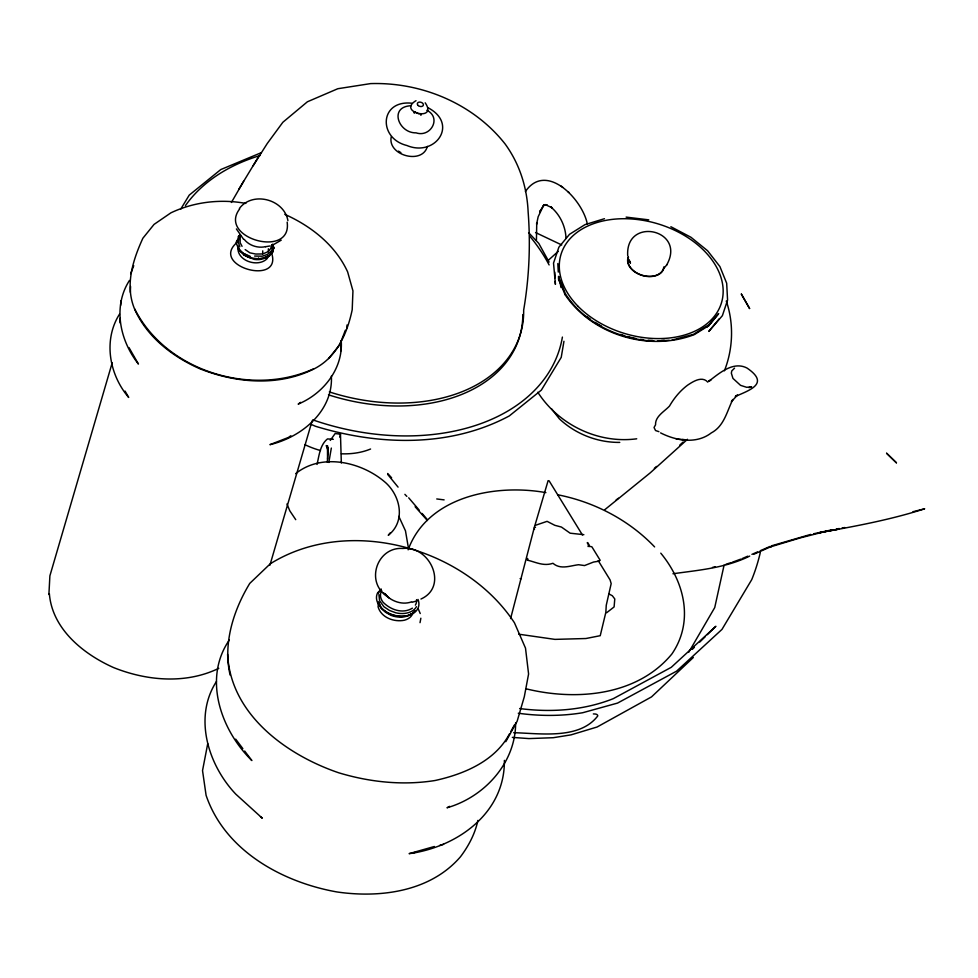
<?xml version="1.0" encoding="UTF-8"?>
<svg xmlns="http://www.w3.org/2000/svg" width="978" height="978" viewBox="0 0 978 978"><rect width="100%" height="100%" fill="white"/><g stroke="black" fill="none" stroke-linecap="round" stroke-linejoin="round"><path stroke-width="1.47" d="M240.197 237.617L240.148 242.715L242.055 246.322M504.391 760.383C504.966 812.082 459.281 845.615 412.056 853.256L409.11 853.647L434.379 846.496M245.172 249.586L249.94 252.85L255.686 254.035L262.654 253.962L262.74 250.857M48.9 594.465L49.89 575.846L112.201 362.789M49.365 593.707C52.164 628.988 83.313 654.074 113.607 667.583C146.834 680.896 185.844 684.331 218.779 668.329M128.986 347.593L138.436 364.048C119.927 340.711 112.519 306.652 129.463 280.441M245.857 203.424C220.71 198.766 194.06 201.835 170.905 212.837L154.047 224.402L142.874 238.241C132.666 260.527 124.548 286.236 135.013 310.026C147.544 337.496 172.617 356.628 199.634 368.669C235.417 383.009 277.434 386.713 312.899 369.476C336.42 358.205 347.129 333.926 352.202 309.745L352.948 290.906L347.642 271.908C335.381 245.136 311.175 226.126 284.769 214.329M130.331 292.263L130.563 286.505M331.383 376.09C333.278 411.115 301.603 437.227 269.916 444.672L288.376 437.472L290.857 435.748M341.224 340.833C343.315 368.718 323.082 393.865 298.168 404.097L300.649 402.361M346.897 327.899L347.007 325.002M119.988 322.838L120.172 318.339M120.673 305.332L120.856 300.662M340.821 350.968L341.224 340.955M262.654 253.962L268.265 251.639L268.388 248.791M327.557 459.073L327.447 445.662L327.997 454.367L327.263 462.105M268.265 251.639L271.407 247.532L271.591 245.172M378.559 602.436L378.07 606.812C381.127 617.619 394.146 622.387 404.415 620.211A18.02 12.359 16.3 0 0 413.034 612.436M238.143 246.236C235.551 260.564 258.033 268.192 267.214 258.534L268.583 255.368M271.407 247.532L271.713 244.903M391.261 136.822C387.154 155.368 422.472 165.099 427.362 146.407M420.589 114.23L421.078 115.123L419.99 113.656M563.951 341.285L561.225 357.373L541.347 390.124L509.281 415.943C449.709 447.79 378.535 445.565 315.368 426.237L311.187 424.415M328.828 462.447L331.334 448.071M420.027 622.668L420.858 618.218M317.043 464.44C319.097 455.699 320.002 444.88 327.483 438.914L333.339 439.293M339.831 437.19L340.478 434.232L335.173 433.511L330.271 440.406M724.099 565.064L714.735 607.57L688.708 652.314M272.801 244.243L273.644 247.837L272.618 252.238L269.158 256.26L264.561 258.229L268.168 255.625M510.589 618.597L534.343 527.35L548.108 480.675L549.123 480.834L582.448 534.99M527.582 559.294L527.362 560.149C535.883 562.106 543.511 566.531 552.949 563.291C560.553 569.893 569.893 565.785 578.536 564.722L584.551 565.565L593.56 562.044L598.585 561.238M207.727 743.696L202.532 770.603L206.089 795.31C224.793 850.615 282.092 882.156 336.762 891.924C380.112 898.281 430.357 891.765 460.467 856.777C468.535 846.117 475.112 833.672 477.912 820.408M269.904 565.223L312.153 420.748M535.492 525.284L547.081 521.347L554.819 525.308L561.433 527.056L570.15 533.193L583.854 534.685M724.38 370.845C733.133 348.791 733.965 323.486 726.275 301.016M588.169 546.592L588.878 544.55L587.656 542.545M540.602 210.282L539.66 211.847L543.817 204.94L538.157 216.774L536.604 224.182L536.751 222.727L536.433 240.136M130.661 273.693L133.742 265.686M345.381 330.185L339.757 344.769L328.62 358.559M408.144 549.819C427.63 496.115 495.834 483.597 545.895 492.631M525.418 191.517C546.457 160.918 583.084 200.233 587.362 224.304M236.872 241.016L236.248 242.177C237.678 249.5 242.666 255.454 249.83 257.776L259.023 258.889L269.194 256.114M231.395 202.47L243.632 181.309M229.329 640.015C202.678 678.622 220.979 730.26 251.859 760.554L244.671 751.031M216.444 681.507C193.241 717.351 208.216 765.102 235.759 794.112L262.3 818.207L260.478 816.654M509.465 733.903C495.002 761.19 463.792 774.209 435.014 780.517C402.777 785.652 369.953 782.192 338.804 772.816C286.334 754.967 230.453 714.368 227.605 654.27M510.871 731.361L514.404 725.004M505.785 741.691L517.142 721.238L524.306 696.752L528.585 673.989L525.504 648.121L514.44 622.778C464.77 547.399 348.51 515.015 270.27 563.793L249.745 583.414C233.375 610.394 222.85 643.597 230.123 675.077M119.524 314.134C102.971 340.21 109.291 374.733 128.693 397.447L125.062 391.102M270.564 253.877L273.864 248.094L272.801 244.414M253.131 165.734L267.238 143.534L282.862 122.262L307.41 101.773L337.826 88.717L370.576 83.607C421.494 81.981 473.352 103.607 505.137 144.01C519.66 164.011 527.069 187.495 528.144 212.092C530.638 244.793 529.184 277.801 523.658 310.124A160.478 110.062 16.3 0 1 329.341 391.909M180.649 209.255L189.243 195.111L220.783 169.561L261.224 152.702M238.876 189.194L257.666 158.228M666.666 264.977C686.935 229.378 624.954 215.918 627.729 255.943M378.144 593.255L381.31 589.074L377.655 592.802A21.675 14.866 16.3 0 0 397.227 615.895A21.675 14.866 16.3 0 0 418.022 599.441M390.1 532.949L388.254 535.321C405.577 521.677 400.784 497.044 386.359 483.328C362.875 462.105 322.043 452.276 295.674 473.658M239.39 208.461C252.581 190.869 284.133 199.206 287.923 220.637M239.671 208.913C217.299 238.241 292.3 259.121 287.165 222.165M707.094 327.08L715.138 317.337M718.634 313.522L708.537 325.772L694.356 334.586C648.989 352.068 591.959 334.989 564.844 294.341M708.378 326.163L718.475 313.926M719.172 318.865L708.818 331.395L722.387 315.662L727.571 300.087L726.678 283.229L719.906 266.566L707.595 250.759L690.945 237.263L670.884 226.725M664.209 267.948L667.02 264.561M240.661 235.955L238.84 238.094L238.351 242.348L239.83 246.762M239.109 235.71L236.468 242.434M692.241 649.416L694.38 647.314M699.759 642.057L705.126 636.8M707.277 634.685L715.872 626.275L671.263 667.314L613.292 698.659C583.707 710.407 551.017 712.644 519.648 708.537M687.497 439.281L650.174 472.9L604.881 509.624M542.778 206.651L544.355 205.148M693.353 657.473L651.531 696.886L597.093 727.009L571.018 734.869L553.255 737.705L528.964 738.586L512.338 737.4M679.747 445.149L683.109 442.044M654.331 468.389L656.495 466.445M548.682 259.952L558.23 251.37M269.573 254.842L272.618 252.238L273.644 247.837M240.246 234.916L238.204 236.652L238.693 237.116M616.14 499.917L618.463 498.242M237.409 242.128C208.057 266.407 284.806 287.52 271.089 251.542M281.224 240.172L273.706 244.488M734.551 368.156L731.764 370.931L731.336 373.156L732.95 378.4L740.542 385.344L746.715 387.325L751.605 386.701L749.062 387.704M606.666 612.717L614.098 606.935L614.783 598.952L612.338 595.749L608.805 593.854M708.854 381.261L710.945 379.843L708.708 381.347C719.148 373.388 733.182 360.821 747.021 368.058C769.686 383.486 750.639 389.733 735.297 396.506L737.498 395.014L731.397 401.689L732.852 399.489C726.874 411.396 724.233 426.078 711.287 432.912C696.483 444.391 676.128 440.809 660.59 432.887M534.343 527.35L535.504 527.411M533.744 529.416L534.501 529.294M708.17 325.246L693.512 334.342L672.106 340.063M449.648 806.337L447.007 807.779C484.342 797.119 515.797 762.877 515.626 722.815M420.968 599.025C448.743 586.568 429.978 545.272 402.875 548.462C377.043 546.555 365.014 582.154 387.007 596.091M412.41 608.157C402.643 614.27 390.32 609.734 382.863 602.008A18.472 12.677 16.3 0 1 381.713 590.639M749.71 556.066C725.847 567.961 698.952 570.113 672.974 573.756M753.769 554.269L771.385 546.47L770.028 547.008L800.114 537.937L826.165 531.298L839.307 528.964L818.268 532.924C854.038 526.482 890.029 519.966 924.675 508.792L912.963 511.726M742.143 558.609L747.73 556.176M751.923 554.355L757.51 551.922M760.309 550.7L770.089 546.445M416.005 100.673C396.432 112.323 438.56 122.116 425.185 102.812M313.694 368.779C251.297 397.239 166.003 371.09 134.695 308.95M732.241 562.264L740.725 559.135M726.079 564.208L731.006 562.656M604.453 218.705L584.966 224.647L569.526 234.304L558.854 247.226L553.524 263.082L555.406 284.341L555.247 281.444M771.495 545.834L810.676 534.416M411.616 601.837C401.396 605.602 390.112 600.59 383.266 592.766L389.513 598.279M412.325 602.203L416.921 600.908M439.599 845.457L443.572 844.344M412.056 853.256L415.161 852.388M712.497 567.423L715.211 566.775M813.562 533.792L832.376 529.746M597.9 561.372L600.199 560.333L591.886 546.812L588.353 545.968M836.532 529.012L839.295 528.523M842.058 528.034L844.833 527.533M265.772 246.615C258.033 248.449 249.231 245.674 244.243 239.414M265.551 246.713L269.904 245.979M411.139 105.746C388.645 106.492 398.364 133.265 416.066 132.849C430.772 137.812 441.873 117.641 426.836 110.269M636.727 438.804C598.255 443.951 558.658 424.819 537.814 392.251M619.759 442.398C597.619 442.655 575.504 434.036 559.367 418.829L551.555 408.841M657.424 341.065L669.172 340.258M544.135 204.964L547.24 204.928M254.622 256.053L262.165 256.199L267.177 254.537L270.845 251.639A17.58 12.054 16.3 0 0 272.63 246.566M258.412 258.681L261.419 258.742L258.021 259.292L259.023 258.889L258.436 257.874M593.353 713.928L595.199 714.001A23.044 5.941 -25.2 0 1 597.766 715.933C579.502 739.857 540.186 733.353 513.682 732.705M411.824 103.216C379.427 99.707 377.887 138.375 406.86 145.49C435.198 157.421 459.012 124.059 428.168 107.825M682.094 439.538L686.568 439.856L676.275 439.098M626.116 217.116L648.769 219.854M654.49 341.273C620.04 339.378 584.783 323.877 565.639 294.195M436.75 498.951L444.122 499.88M557.631 494.758C594.074 501.861 628.903 519.929 654.612 546.91M525.712 688.72C575.7 701.104 637.033 696.153 671.898 653.976C694.172 621.458 684.539 581.873 660.786 553.169M418.682 113.766L415.112 112.128M527.765 558.67L526.91 558.438L526.69 559.294L527.545 559.538M520.125 578.621L520.968 578.866M518.78 634.196L554.929 639.38L585.895 638.524L600.235 635.688L605.834 612.387L606.262 605.223L611.177 583.609L610.076 579.905L598.316 560.785M545.162 204.573L552.167 207.776L550.687 206.859C559.991 214.5 565.639 226.444 566.005 238.436M658.891 431.653L655.541 430.54L654.037 427.496L655.553 424.807C655.064 416.42 664.392 411.506 669.49 406.078C674.111 398.07 680.187 390.735 687.595 385.173C693.157 381.469 702.07 375.699 707.815 382.141M243.436 253.412L250.246 256.358L250.661 257.569L243.436 253.412L237.874 248.412M243.608 254.928L254.121 259.378A16.381 11.235 16.3 0 0 266.701 256.994M535.541 232.544L561.727 244.952M568.022 191.688L569.172 192.629M561.286 186.126L562.741 187.336M239.928 250.417L243.791 254.329M528.609 232.666L538.792 243.412L549.098 262.104M404.892 494.342L406.848 496.408M415.124 506.726L427.398 520.528M387.691 473.486L391.628 477.826M243.644 239.39L236.395 228.938M426.897 519.061L422.068 513.438M408.706 497.814L419.195 510.1M387.655 474.379L398.07 487.117M235.686 739.136L242.874 748.659M385.381 594.001L386.738 595.822M328.29 448.401L326.261 445.552L327.997 449.856L327.997 454.367M630.345 262.813L629.685 261.639M295.735 519.66L289.818 510.846L286.97 503.963M587.203 542.729L589.587 546.604M238.583 248.07L240.502 251.652M398.816 516.384L405.479 530.846L408.633 549.281M237.74 246.065L239.378 249.329M378.376 602.24L380.833 607.167A19.841 13.606 16.3 0 0 411.017 614.086M418.217 608.854L420.234 613.536M565.052 294.635L558.67 279.207M629.086 259.61L630.48 263.021M559.049 278.229L565.455 293.962M378.731 602.191L381.102 608.047L385.332 612.142L390.894 615.296A18.472 12.677 16.3 0 0 411.249 613.854M559.868 281.64L561.03 287.556M378.902 594.465L379.574 600.724L383.926 606.727L389.44 610.431L395.956 612.839A19.841 13.606 16.3 0 0 416.445 606.653M559.159 276.908L559.416 281.468M557.815 263.547L558.279 272.092M558.511 276.358L558.572 279.622M554.734 272.067L555.052 277.899M341.334 463.01L340.478 434.232M664.038 267.202A18.68 12.775 16.7 0 1 642.607 275.576A18.68 12.775 16.7 0 1 628.231 257.08M663.769 267.153A18.411 12.58 16.7 0 1 642.656 275.393A18.411 12.58 16.7 0 1 628.487 257.165M664.294 340.332A82.543 56.431 16.7 0 1 661.385 340.491M652.558 340.466A82.543 56.431 16.7 0 1 648.072 340.173M643.536 339.696A82.543 56.431 16.7 0 1 640.504 339.28M635.969 338.498A82.543 56.431 16.7 0 1 632.986 337.887M631.592 337.569A82.543 56.431 16.7 0 1 627.411 336.518M624.636 335.735A82.543 56.431 16.7 0 1 620.492 334.427M601.458 326.126A82.543 56.431 16.7 0 1 595.015 322.324M590.186 319.036A82.543 56.431 16.7 0 1 586.714 316.42M416.579 599.624A18.472 12.677 16.3 0 1 415.369 605.137M414.978 610.565A19.841 13.606 16.3 0 1 413.242 612.509M562.399 337.08A202.324 138.754 16.3 0 1 312.74 419.843M185.429 205.637A202.324 138.754 16.3 0 1 259.891 155.588M529.66 236.04A202.324 138.754 16.3 0 1 549.11 264.94M522.814 314.586A160.478 110.062 16.3 0 1 328.486 394.831M370.576 449.012A64.291 44.096 16.3 0 1 341.383 453.804M320.491 450.528A64.291 44.096 16.3 0 1 304.83 444.623M400.882 152.605A16.736 11.479 16.3 0 1 398.511 151.101M518.279 713.243A170.209 116.724 16.3 0 0 582.705 712.73L617.546 703.084L676.58 671.165L721.996 629.38L751.74 579.636A379.488 260.258 16.3 0 0 760.297 552.521M414.941 111.81L414.207 112.849L414.941 111.81M896.423 462.814L886.618 453.266L896.423 462.814M749.576 308.51L741.361 294.109L749.576 308.51M578.23 306.469A83.802 57.299 16.7 0 0 718.084 310.747A83.802 57.299 16.7 0 0 627.301 218.766A83.802 57.299 16.7 0 0 578.23 306.469M418.229 105.563A3.117 2.139 16.3 0 0 423.315 105.294A3.117 2.139 16.3 0 0 419.525 102.091A3.117 2.139 16.3 0 0 418.229 105.563"/></g></svg>
